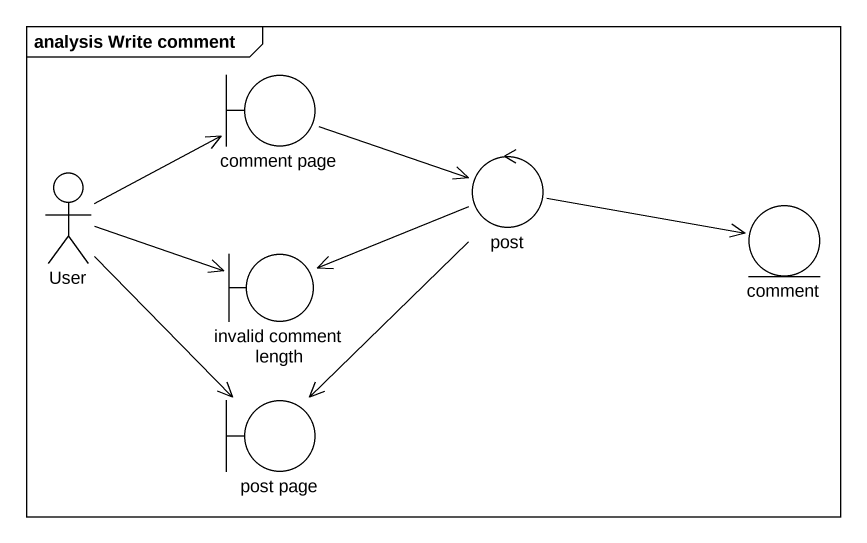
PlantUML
@startuml
mainframe analysis Write comment
boundary "comment page" as comment_page
actor User
control post
entity comment
boundary "invalid comment length" as invalid_comment_length
boundary "post page" as post_page
comment_page -right-> post
User -right-> comment_page
User -right-> invalid_comment_length
User --> post_page
post -right-> comment
post -left-> invalid_comment_length
post --> post_page
@enduml
